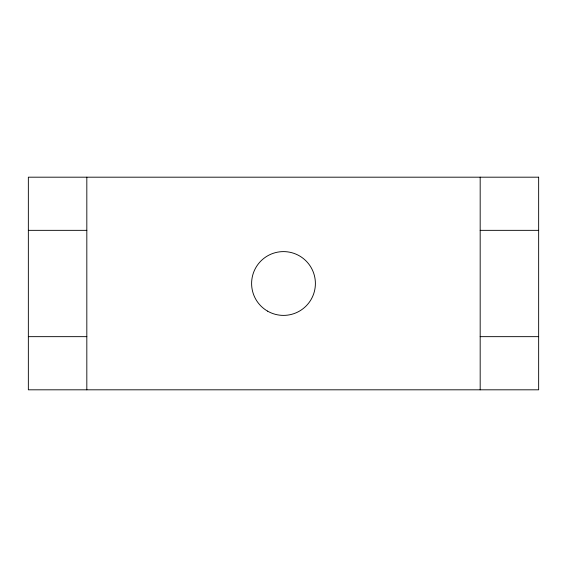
<?xml version="1.0" encoding="UTF-8"?>
<svg xmlns="http://www.w3.org/2000/svg" width="567" height="567" viewBox="0 0 567 567"><rect width="100%" height="100%" fill="white"/><g stroke="black" fill="none" stroke-linecap="round" stroke-linejoin="round"><path stroke-width="0.85" d="M28.35 230.344L86.822 230.344M480.178 230.344L538.65 230.344M28.35 336.656L86.822 336.656M480.178 336.656L538.65 336.656M480.178 177.188L480.178 389.812M86.822 177.188L86.822 389.812M538.65 177.188L28.35 177.188L28.35 389.812L538.65 389.812L538.65 177.188M267.553 311.12A31.894 31.894 0 0 0 315.394 283.5A31.894 31.894 0 0 0 267.553 255.88A31.894 31.894 0 0 0 267.553 311.12"/></g></svg>
